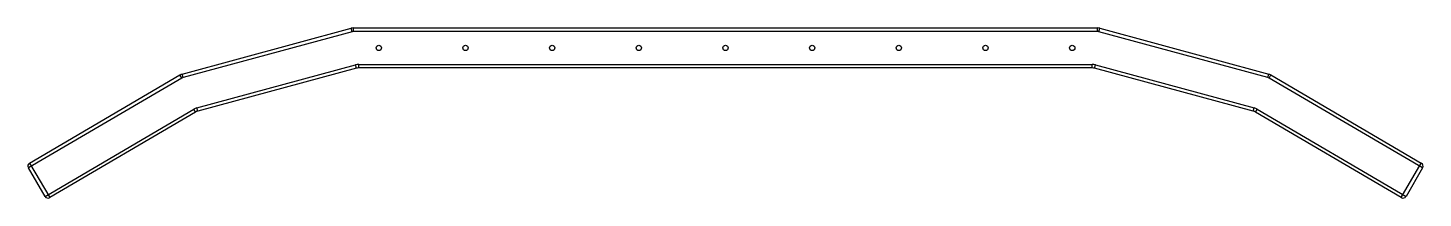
# Paper-space layout '_Bottom' of a CAD drawing. Header units: millimetres. Extents: x -524 to 1046, y -236 to -45.
import ezdxf

# ---------------------------------------------------------------- set-up
doc = ezdxf.new("R2010")
doc.units = ezdxf.units.MM

psp = doc.layouts.new('_Bottom')

# ---------------------------------------------------------------- linework, layer by layer
at = {"color": 7, "linetype": 'Continuous', "lineweight": 25}
for p, q in [((-350.2, -96.7), (-160, -45.1)), ((-159, -49), (-160, -45.1)), ((-157.4, -48.8), (-157.4, -44.8)), ((-157.4, -44.8), (679.6, -44.8)), ((679.6, -48.8), (679.6, -44.8)), ((681.1, -49), (682.2, -45.1)), ((682.2, -45.1), (872.3, -96.7)), ((-159, -49), (-349.1, -100.6)), ((679.6, -48.8), (-157.4, -48.8)), ((871.3, -100.6), (681.1, -49)), ((-333.6, -134.7), (-155.1, -86.3)), ((-154, -90.1), (-332.6, -138.6)), ((-154, -90.1), (-155.1, -86.3)), ((-151.4, -85.8), (673.6, -85.8)), ((-151.4, -89.8), (-151.4, -85.8)), ((673.6, -89.8), (-151.4, -89.8)), ((673.6, -89.8), (673.6, -85.8)), ((676.2, -90.1), (677.2, -86.3)), ((854.7, -138.6), (676.2, -90.1)), ((677.2, -86.3), (855.8, -134.7)), ((-350.6, -101.2), (-523.1, -202.3)), ((-521.7, -196.9), (-352.6, -97.7)), ((-350.6, -101.2), (-352.6, -97.7)), ((-349.1, -100.6), (-350.2, -96.7)), ((871.3, -100.6), (872.3, -96.7)), ((872.7, -101.2), (874.7, -97.7)), ((1045.3, -202.3), (872.7, -101.2)), ((874.7, -97.7), (1043.8, -196.9)), ((-504.4, -234.3), (-337, -136.2)), ((-335, -139.6), (-498.9, -235.7)), ((-335, -139.6), (-337, -136.2)), ((-332.6, -138.6), (-333.6, -134.7)), ((854.7, -138.6), (855.8, -134.7)), ((857.2, -139.6), (859.2, -136.2)), ((1021.1, -235.7), (857.2, -139.6)), ((859.2, -136.2), (1026.6, -234.3)), ((-504.4, -234.3), (-523.1, -202.3)), ((-521.7, -196.9), (-498.9, -235.7)), ((1021.1, -235.7), (1043.8, -196.9)), ((1045.3, -202.3), (1026.6, -234.3))]:
    psp.add_line(p, q, dxfattribs=at)
for centre in [(-128.9, -67.3), (-31.4, -67.3), (66.1, -67.3), (163.6, -67.3), (261.1, -67.3), (358.6, -67.3), (456.1, -67.3), (553.6, -67.3), (651.1, -67.3)]:
    psp.add_circle(centre, 3, dxfattribs=at)
for centre, radius, start, end in [((-157.4, -54.8), 10, 90, 105.1893), ((679.6, -54.8), 10, 74.8107, 90), ((-157.4, -54.8), 6, 90, 105.1893), ((679.6, -54.8), 6, 74.8107, 90), ((-151.4, -99.8), 14, 90, 105.1893), ((-151.4, -99.8), 10, 90, 105.1893), ((673.6, -99.8), 14, 74.8107, 90), ((673.6, -99.8), 10, 74.8107, 90), ((-347.5, -106.4), 10, 105.1893, 120.3786), ((-347.5, -106.4), 6, 105.1893, 120.3786), ((869.7, -106.4), 6, 59.6214, 74.8107), ((869.7, -106.4), 10, 59.6214, 74.8107), ((-330, -148.2), 14, 105.1893, 120.3786), ((-330, -148.2), 10, 105.1893, 120.3786), ((852.1, -148.2), 10, 59.6214, 74.8107), ((852.1, -148.2), 14, 59.6214, 74.8107), ((-519.7, -200.3), 4, 120.3786, 210.3786), ((1041.8, -200.3), 4, 329.6214, 59.6214), ((-501, -232.2), 4, 210.3786, 300.3786), ((1023.1, -232.2), 4, 239.6214, 329.6214)]:
    psp.add_arc(centre, radius, start, end, dxfattribs=at)

doc.saveas('drawing.dxf')
